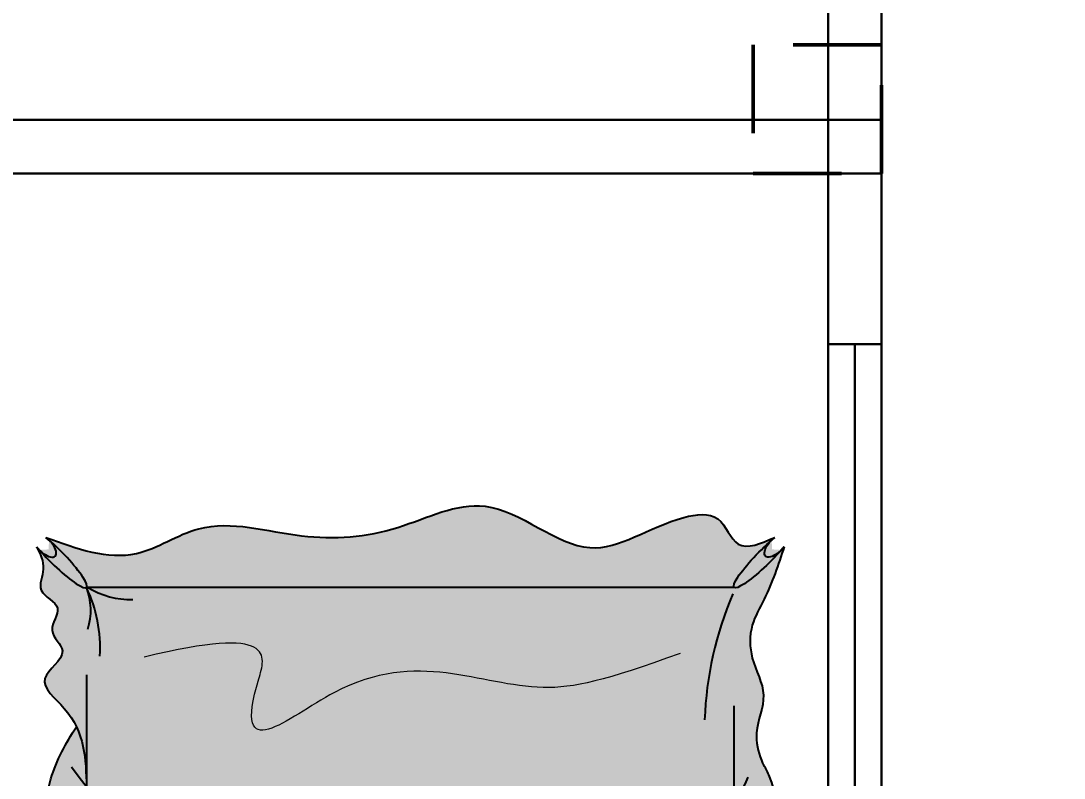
# Model space of a CAD drawing. Header units: inches. Extents: x 64086 to 138972, y -13497 to 16809.
# Drawn here: x 100490 to 100587.5, y -9006.3 to -8935.5 of the extents above; entities that cross this region are included whole.
import ezdxf

# ---------------------------------------------------------------- set-up
doc = ezdxf.new("R2010")
doc.units = ezdxf.units.IN
doc.header["$LTSCALE"] = 0.5
doc.header["$MEASUREMENT"] = 0
doc.header["$PDMODE"] = 2
doc.linetypes.add('DASHED', pattern=[0.75, 0.5, -0.25])
for name, color, linetype, lineweight in [('Boundary', 6, 'DASHED', 50), ('DIM', 5, 'Continuous', 13), ('estofado', 7, 'Continuous', 25), ('Light fixture', 5, 'Continuous', 13), ('Sheet', 7, 'Continuous', 30), ('TEXT', 7, 'Continuous', 13), ('WALL', 7, 'Continuous', 30)]:
    doc.layers.add(name, color=color, linetype=linetype, lineweight=lineweight)
doc.styles.get("Standard").update_dxf_attribs({"font": 'ARIALNB.TTF'})
doc.dimstyles.new('Column Dim', dxfattribs={"dimtxt": 9, "dimasz": 1.5, "dimexe": 13.25, "dimexo": 11, "dimgap": 1, "dimtad": 0, "dimdec": 1, "dimzin": 0, "dimdsep": 46, "dimlunit": 4, "dimtxsty": 'Standard', "dimblk": 'DIM', "dimcen": 0, "dimse1": 1, "dimse2": 1, "dimclrd": 5, "dimclre": 5, "dimclrt": 7, "dimadec": 0, "dimazin": 0, "dimtfac": 1, "dimtdec": 1, "dimtofl": 0, "dimtmove": 2, "dimatfit": 3, "dimldrblk": 'DIM', "dimfxl": 1, "dimtolj": 1, "dimtzin": 0, "dimarcsym": 0})

# ---------------------------------------------------------------- blocks, each defined once
blk = doc.blocks.new('Cama Box Regencia LOLA')
at = {"layer": 'estofado', "lineweight": 5, "ltscale": 0.2}
h = blk.add_hatch(color=256, dxfattribs=at)
h.dxf.hatch_style = 1
h.set_gradient(color1=(206, 178, 131), color2=(233, 221, 200), one_color=1, tint=0.8500000238418579, name='CURVED')
edge = h.paths.add_edge_path()
edge.add_spline(control_points=[(0.9233883396182136, -2.254908822900802), (0.9143712174658276, -2.237158585978875), (0.8971704820246487, -2.203298877287921), (0.929510580184342, -2.140290914518346), (0.8486515681192941, -2.109578611482391), (0.9047062348403188, -2.046222426005954), (0.8299480774321637, -1.990932361540615), (0.938747920058745, -1.926924968017261), (0.8590435458045249, -1.86767849203585), (0.8322262745575699, -1.826028043643362), (0.8247981799574973, -1.810442049687992)], knot_values=[0, 0, 0, 0, 0.05758329000353637, 0.1098437972159638, 0.1698138218664433, 0.2255174829302509, 0.2824861515521905, 0.3632291183773252, 0.45098420656959, 0.5012091817853866, 0.5012091817853866, 0.5012091817853866, 0.5012091817853866], degree=3, periodic=0)
edge.add_spline(control_points=[(0.8247981799572699, -1.810442049688447), (0.851243023799384, -1.769990096378137), (0.8869160776755507, -1.705010622333873), (0.9070359522544322, -1.586338752195843), (0.8536462472426365, -1.488247672851344), (0.8944567470317679, -1.387739666353696), (0.8643796102055603, -1.342420998864782), (0.8547271521993025, -1.327877176513539)], knot_values=[0, 0, 0, 0, 0.1438744691785906, 0.2224893870322766, 0.3492927143212738, 0.4561786976395368, 0.5066917301592303, 0.5066917301592303, 0.5066917301592303, 0.5066917301592303], degree=3, periodic=0)
edge.add_spline(control_points=[(0.8547271521993025, -1.327877176513539), (0.7873766543807506, -1.256744909425322), (0.6449024721503065, -1.106270719748693), (0.3977250465933366, -1.412092721352792), (0.03381488489310414, -1.279726484458706), (-0.3488365122128698, -1.179158668568903), (-0.6188339616464873, -1.250809435742781), (-0.7460155200169538, -1.321708019985465)], knot_values=[0.09918525235884457, 0.09918525235884457, 0.09918525235884457, 0.09918525235884457, 0.3453008654366168, 0.6198216521345741, 0.9826525916749167, 1.386093159660275, 1.810554634340499, 1.810554634340499, 1.810554634340499, 1.810554634340499], degree=3, periodic=0)
edge.add_spline(control_points=[(-0.7460155199962628, -1.321708020003371), (-0.8056354908857202, -1.352141651537124), (-0.8226532004149476, -1.36782329839906), (-0.8348745804664759, -1.38184410903591)], knot_values=[0.006245697065623626, 0.006245697065623626, 0.006245697065623626, 0.006245697065623626, 0.05547592591471932, 0.05547592591471932, 0.05547592591471932, 0.05547592591471932], degree=3, periodic=0)
edge.add_spline(control_points=[(-0.8348745804664759, -1.38184410903591), (-0.8364250716851984, -1.383622888820184), (-0.8378983647115774, -1.385374937005849), (-0.8393716577378427, -1.387126985191514)], knot_values=[0, 0, 0, 0, 0.006245697065623623, 0.006245697065623623, 0.006245697065623623, 0.006245697065623623], degree=3, periodic=0)
edge.add_arc((-0.6180450437709624, -1.576392779500168), 0.2912164331649039, 139.4648411061638, 203.3711573294546)
edge.add_arc((-0.7011750866292914, -1.609837078845487), 0.2016528082906132, 204.0179006417974, 212.6189639884946)
edge.add_spline(control_points=[(-0.8710220093900034, -1.718537943240506), (-0.8696870122217888, -1.721658691442997), (-0.8597709916446092, -1.746046247230936), (-0.8464685798230676, -1.804421032451444), (-0.8889886899278281, -1.889951451602371), (-0.8378676506146121, -1.973422824210047), (-0.8371590179440318, -2.05992368952792), (-0.8871569320951949, -2.144598622072579), (-0.908935644436724, -2.210906123939594), (-0.9233883398977696, -2.254908823284268)], knot_values=[0, 0, 0, 0, 0.01015006490093628, 0.07858295845119123, 0.1732273504791735, 0.2688802694005398, 0.3498050162211251, 0.4202002266429895, 0.5590752189863636, 0.5590752189863636, 0.5590752189863636, 0.5590752189863636], degree=3, periodic=0)
edge.add_ellipse((-0.9040800600764669, -2.258882422916315), major_axis=(0.02678801718332123, 0.02678801718332124), ratio=0.4535320972039226, start_angle=91.88892384720953, end_angle=106.6319524287637, ccw=False)
edge.add_ellipse((-0.8772920428931457, -2.232094405732994), major_axis=(0.07729204289273638, 0.07729204289273639), ratio=0.168252450050839, start_angle=-6.260734153329395e-10, end_angle=110.97777841448749, ccw=False)
edge.add_line((-0.8000000000002956, -2.154802362840428), (0.7999592378284888, -2.154802362840428))
edge.add_arc((0.9462065466516378, -2.098298447668867), 0.1567831871334379, 200.9447658774159, 201.1244713640487, ccw=False)
edge.add_arc((1.11597932755376, -2.004946707326951), 0.3497136727815615, 205.2898146244752, 205.3730108333857)
edge.add_ellipse((0.877292042893032, -2.232094405732994), major_axis=(-0.07729204289273639, 0.07729204289273639), ratio=0.168252450050839, start_angle=249.0222215855125, end_angle=359.9999999996835, ccw=False)
edge.add_ellipse((0.9040800600763532, -2.258882422916315), major_axis=(-0.02678801718332124, 0.02678801718332124), ratio=0.4535320972039226, start_angle=253.3680475712363, end_angle=268.1110761527904, ccw=False)
h = blk.add_hatch(color=256, dxfattribs=at)
h.dxf.hatch_style = 1
h.set_gradient(color1=(206, 178, 131), color2=(233, 221, 200), one_color=1, tint=0.8500000238418579, name='CURVED')
edge = h.paths.add_edge_path()
edge.add_ellipse((-0.8772920428931457, -2.232094405732994), major_axis=(0.07729204289273638, 0.07729204289273639), ratio=0.168252450050839, start_angle=-110.9777784154059, end_angle=-6.261367168116338e-10)
edge.add_ellipse((-0.8772920428931457, -2.232094405732994), major_axis=(0.07729204289273638, 0.07729204289273639), ratio=0.168252450050839, start_angle=-6.261367168116338e-10, end_angle=110.9777784144875)
edge.add_ellipse((-0.9040800600764669, -2.258882422916315), major_axis=(0.02678801718332123, 0.02678801718332124), ratio=0.4535320972039226, start_angle=-91.88892384974741, end_angle=91.88892384720953, ccw=False)
h = blk.add_hatch(color=256, dxfattribs=at)
h.dxf.hatch_style = 1
h.set_gradient(color1=(206, 178, 131), color2=(233, 221, 200), one_color=1, tint=0.8500000238418579, name='CURVED')
edge = h.paths.add_edge_path()
edge.add_spline(control_points=[(-0.9001064604443627, -2.278190702737561), (-0.8662593713322622, -2.263084355976446), (-0.802833199189422, -2.234776522858454), (-0.7685206103102473, -2.343981002846874), (-0.6122536186376237, -2.322828464485212), (-0.4353754265674752, -2.183795504726106), (-0.2043351766035357, -2.412166101990749), (0.03574215715559603, -2.284345446973191), (0.2724023732024534, -2.265741378418682), (0.4990197572961961, -2.339647395113616), (0.6925408411253784, -2.202138696866825), (0.8240737498149429, -2.250332331133734), (0.900106460444249, -2.278190702737561)], knot_values=[0, 0, 0, 0, 0.09151940398442315, 0.1714985135733706, 0.2551966802733756, 0.4993431682155844, 0.7776132872898074, 0.9991109890269537, 1.23769004728933, 1.492615491211055, 1.658192352121012, 1.885025012049535, 1.885025012049535, 1.885025012049535, 1.885025012049535], degree=3, periodic=0)
edge.add_ellipse((0.9040800600763532, -2.258882422916315), major_axis=(-0.02678801718332124, 0.02678801718332124), ratio=0.4535320972039226, start_angle=451.8889238497474, end_angle=466.6319524285684, ccw=False)
edge.add_ellipse((0.877292042893032, -2.232094405732994), major_axis=(-0.07729204289273639, 0.07729204289273639), ratio=0.168252450050839, start_angle=359.9999999996835, end_angle=470.9777784154059, ccw=False)
edge.add_arc((0.9462065466977947, -2.098298447788181), 0.1567831871334379, 201.1244713173118, 201.142614633458, ccw=False)
edge.add_line((0.7999592378286025, -2.154802362840428), (-0.8000000000004093, -2.154802362840428))
edge.add_ellipse((-0.8772920428931457, -2.232094405732994), major_axis=(0.07729204289273638, 0.07729204289273639), ratio=0.168252450050839, start_angle=-110.97777841540602, end_angle=-6.260734153329395e-10, ccw=False)
edge.add_ellipse((-0.9040800600764669, -2.258882422916315), major_axis=(0.02678801718332123, 0.02678801718332124), ratio=0.4535320972039226, start_angle=-106.63195242856841, end_angle=-91.88892384974741, ccw=False)
h = blk.add_hatch(color=256, dxfattribs=at)
h.dxf.hatch_style = 1
h.set_gradient(color1=(206, 178, 131), color2=(233, 221, 200), one_color=1, tint=0.8500000238418579, name='CURVED')
edge = h.paths.add_edge_path()
edge.add_ellipse((0.877292042893032, -2.232094405732994), major_axis=(-0.07729204289273639, 0.07729204289273639), ratio=0.168252450050839, start_angle=249.0222215855125, end_angle=359.9999999996834)
edge.add_ellipse((0.877292042893032, -2.232094405732994), major_axis=(-0.07729204289273639, 0.07729204289273639), ratio=0.168252450050839, start_angle=359.9999999996834, end_angle=470.977778415406)
edge.add_ellipse((0.9040800600763532, -2.258882422916315), major_axis=(-0.02678801718332124, 0.02678801718332124), ratio=0.4535320972039226, start_angle=268.1110761527904, end_angle=451.8889238497474, ccw=False)
at = {"layer": 'estofado', "ltscale": 0.2}
for p, q in [((-0.7999999999999545, -1.624303127646272), (-0.7999999999999545, -1.862122701256737)), ((0.8000000000000682, -1.939064283336336), (0.8000000000000682, -1.662039728679133)), ((-0.7999999999999545, -2.154802362840428), (0.8000000000000682, -2.154802362840428))]:
    blk.add_line(p, q, dxfattribs=at)
for centre, radius, start, end in [((-0.618045043771076, -1.576392779500225), 0.2912164331649248, 139.4648411061415, 203.3711573294531), ((-0.7011750866354305, -1.609837078830935), 0.2016528082909061, 204.017900646285, 212.6189640158667), ((-1.59954401733944, -1.79553931948567), 0.8732121282601558, 336.8495239496693, 357.9002538876363), ((1.115979327644368, -2.004946707518741), 0.3497136727815545, 176.7524727679717, 205.3730107986517), ((0.9462065466502736, -2.0982984476654), 0.1567831871334492, 162.6474673821321, 201.1361021892849), ((0.6916068347399005, -2.322769188842187), 0.1980600766927276, 58.00128564681781, 91.65506450328792)]:
    blk.add_arc(centre, radius, start, end, dxfattribs=at)
at = {"layer": 'estofado', "ltscale": 0.2, "extrusion": (0, 0, -1)}
for centre, major_axis, ratio, start_param, end_param in [((-0.8772920428931457, -2.232094405732994), (0.07729204289273638, 0.07729204289273639), 0.168252450050839, 4.250341947992563, 8.31602866635556), ((-0.9040800600764669, -2.258882422916315), (0.02678801718332123, 0.02678801718332124), 0.4535320972039226, 4.422106649467695, 8.144263964888069)]:
    blk.add_ellipse(centre, major_axis=major_axis, ratio=ratio, start_param=start_param, end_param=end_param, dxfattribs=at)
at = {"layer": 'estofado', "ltscale": 0.2}
for centre, major_axis, ratio, start_param, end_param in [((0.877292042893032, -2.232094405732994), (-0.07729204289273639, 0.07729204289273639), 0.168252450050839, 4.250341947992563, 8.31602866635556), ((0.9040800600763532, -2.258882422916315), (-0.02678801718332124, 0.02678801718332124), 0.4535320972039226, 4.422106649467695, 8.144263964888069)]:
    blk.add_ellipse(centre, major_axis=major_axis, ratio=ratio, start_param=start_param, end_param=end_param, dxfattribs=at)
for points, knots in [([(0.8547271521993025, -1.327877176513539), (0.8643796102055603, -1.342420998864782), (0.8944567470317679, -1.387739666353696), (0.8536462472426365, -1.488247672851344), (0.9070359522544322, -1.586338752195843), (0.8869160776755507, -1.705010622333873), (0.851243023799384, -1.769990096378137), (0.8247981799572699, -1.810442049688447)], [0, 0, 0, 0, 0.05051303251969353, 0.1573990158379565, 0.2842023431269537, 0.3628172609806397, 0.5066917301592303, 0.5066917301592303, 0.5066917301592303, 0.5066917301592303]), ([(-0.8337777191962914, -1.686127396833001), (-0.7936227331957753, -1.590003258421234), (-0.5563859991466416, -1.394748990587914), (-0.1321102153461879, -1.78318204756539), (0.1908245506583626, -1.429131816234076), (0.5373208507353411, -1.424480211867206), (0.7201027249375329, -1.549855593291284), (0.8367741553947781, -1.710681086271791)], [0.02990117116359543, 0.02990117116359543, 0.02990117116359543, 0.02990117116359543, 0.2769669118207226, 0.7971145189980144, 1.09366919933465, 1.464665995707328, 1.788488893467898, 1.788488893467898, 1.788488893467898, 1.788488893467898]), ([(-0.9233883398977696, -2.254908823284268), (-0.908935644436724, -2.210906123939594), (-0.8871569320951949, -2.144598622072579), (-0.8371590179440318, -2.05992368952792), (-0.8378676506146121, -1.973422824210047), (-0.8889886899278281, -1.889951451602371), (-0.8464685798230676, -1.804421032451444), (-0.8597709916446092, -1.746046247230936), (-0.8696870122217888, -1.721658691442997), (-0.8710220093900034, -1.718537943240506)], [0, 0, 0, 0, 0.1388749923433741, 0.2092702027652384, 0.2901949495858238, 0.3858478685071901, 0.4804922605351724, 0.5489251540854273, 0.5590752189863636, 0.5590752189863636, 0.5590752189863636, 0.5590752189863636])]:
    blk.add_open_spline(points, degree=3, knots=knots, dxfattribs=at)
for points in [[(0.9233883396182136, -2.254908822900802), (0.9068129215766021, -2.199762736871264), (0.9116905828278732, -2.147730352389885), (0.8716622083334187, -2.103074635041366), (0.8847095949823824, -2.048920562641001), (0.8596184744261564, -1.997775036211124), (0.902594055925988, -1.92941915799662), (0.8548582183713052, -1.855783261067302), (0.8000000000000682, -1.662039728679133)], [(0.900106460444249, -2.278190702737561), (0.6767604749321663, -2.238572192342986), (0.522803985274436, -2.299507372338326), (0.2684734771070225, -2.282101207511062), (0.03081051413289515, -2.30298859776741), (-0.184443895134109, -2.355207092249259), (-0.443194025898606, -2.252822381481792), (-0.6756850226897768, -2.327357232293764), (-0.7593005548252449, -2.323638913501043), (-0.8100608795904236, -2.261832381480758), (-0.9001064604443627, -2.278190702737561)]]:
    blk.add_spline(points, degree=3, dxfattribs=at)
at = {"layer": 'estofado', "lineweight": 5, "ltscale": 0.2}
blk.add_open_spline([(-0.6667836004502306, -1.991594303623287), (-0.4801926263546648, -1.924290517138388), (-0.2421721137753821, -1.866692280098164), (0.06725089942324303, -2.056782250863193), (0.4752270537671848, -1.673138005031376), (0.3282580065483671, -2.063228784622481), (0.6572625331713198, -1.982435509858419)], degree=3, knots=[0.02990117116359543, 0.02990117116359543, 0.02990117116359543, 0.02990117116359543, 0.2769669118207226, 0.7971145189980144, 1.09366919933465, 1.16835959978728, 1.16835959978728, 1.16835959978728, 1.16835959978728], dxfattribs=at)
blk = doc.blocks.new('DIM')
at = {"layer": 'DIM'}
for q in [(0, 2), (-2, 0), (0, -2), (2, 0)]:
    blk.add_line((0, 0), q, dxfattribs=at)
blk.add_circle((0, 0), 1, dxfattribs=at)
blk = doc.blocks.new('*D666')
at = {"layer": 'Defpoints', "color": 0, "lineweight": 30, "ltscale": 15, "transparency": 16777216}
for p in [(100623.543941519, -8591.074098849269), (100555.5013236361, -9679.950217676222), (100631.9548828232, -9684.727712768274)]:
    blk.add_point(p, dxfattribs=at)
at = {"layer": 'Sheet', "color": 5, "lineweight": -2, "ltscale": 15, "transparency": 16777216}
for p, q in [((100699.9039499023, -8597.34867384805), (100668.8287680558, -9094.640289805051)), ((100632.0484336269, -9683.230632861545), (100663.1236154734, -9185.93901690454))]:
    blk.add_line(p, q, dxfattribs=at)
at = {"layer": 'Sheet', "color": 5, "lineweight": -2, "ltscale": 15, "transparency": 16777216, "xscale": 1.5, "yscale": 1.5, "zscale": 1.5}
for p, rotation in [((100699.997500706, -8595.851593941321), 86.42430191291139), ((100631.9548828232, -9684.727712768274), 266.4243019129113)]:
    blk.add_blockref('DIM', p, dxfattribs=dict(at, rotation=rotation))
at = {"layer": 'Sheet', "color": 7, "lineweight": 30, "ltscale": 15, "transparency": 16777216, "insert": (100665.9761917646, -9140.28965335481), "char_height": 24.5, "attachment_point": 5, "rotation": 86.42430191291136}
blk.add_mtext('\\A1;90\'-11"', dxfattribs=at)

msp = doc.modelspace()

# ---------------------------------------------------------------- linework, layer by layer
at = {"layer": 'Boundary', "color": 1, "ltscale": 33}
msp.add_lwpolyline([(100558.4469192758, -8949.762288226784), (100570.4469192758, -8949.762288226784), (100570.4469192758, -8937.762288226784), (100558.4469192758, -8937.762288226784)], close=True, dxfattribs=at)
at = {"layer": 'Light fixture', "lineweight": 30, "ltscale": 15}
msp.add_line((100567.9469192758, -8965.72745173856), (100567.9469192758, -9037.66441537538), dxfattribs=at)
msp.add_lwpolyline([(100565.4469192758, -8965.72745173856), (100570.4469192758, -8965.72745173856), (100570.4469192758, -9037.66441537538), (100565.4469192758, -9037.66441537538)], close=True, dxfattribs=at)
at = {"layer": 'TEXT', "lineweight": 30, "ltscale": 15}
for p, q in [((100474.3534653288, -8944.762288226782), (100570.4469192758, -8944.762288226782)), ((100570.4469192758, -8949.762288226784), (100475.5439415193, -8949.762288226779))]:
    msp.add_line(p, q, dxfattribs=at)
at = {"layer": 'WALL', "lineweight": 30, "ltscale": 15}
for p, q in [((100565.4469192758, -9065.762288226753), (100565.4469192758, -8858.07409884927)), ((100570.4469192758, -9077.762288226753), (100570.4469192758, -8858.07409884927))]:
    msp.add_line(p, q, dxfattribs=at)

# ---------------------------------------------------------------- block references
at = {"layer": 'estofado', "lineweight": 5, "xscale": 37.82399019842543, "yscale": 37.82399019842543, "zscale": 37.82399019842543, "rotation": 180}
msp.add_blockref('Cama Box Regencia LOLA', (100526.4216366239, -9069.935299377492), dxfattribs=at)

# ---------------------------------------------------------------- dimensions: what is measured, and where the dimension line sits
at = {"layer": 'Sheet', "lineweight": 30, "ltscale": 15}
dim = msp.add_aligned_dim(p1=(100623.543941519, -8591.074098849269), p2=(100555.5013236361, -9679.950217676222), distance=76.60268384155529, dimstyle='Column Dim', override={"dimtxt": 24.5, "dimfxl": 4}, dxfattribs=at)
dim.commit()
dim.dimension.update_dxf_attribs({"geometry": '*D666', "text_midpoint": (100665.9761917646, -9140.28965335481)})

doc.saveas('drawing.dxf')
